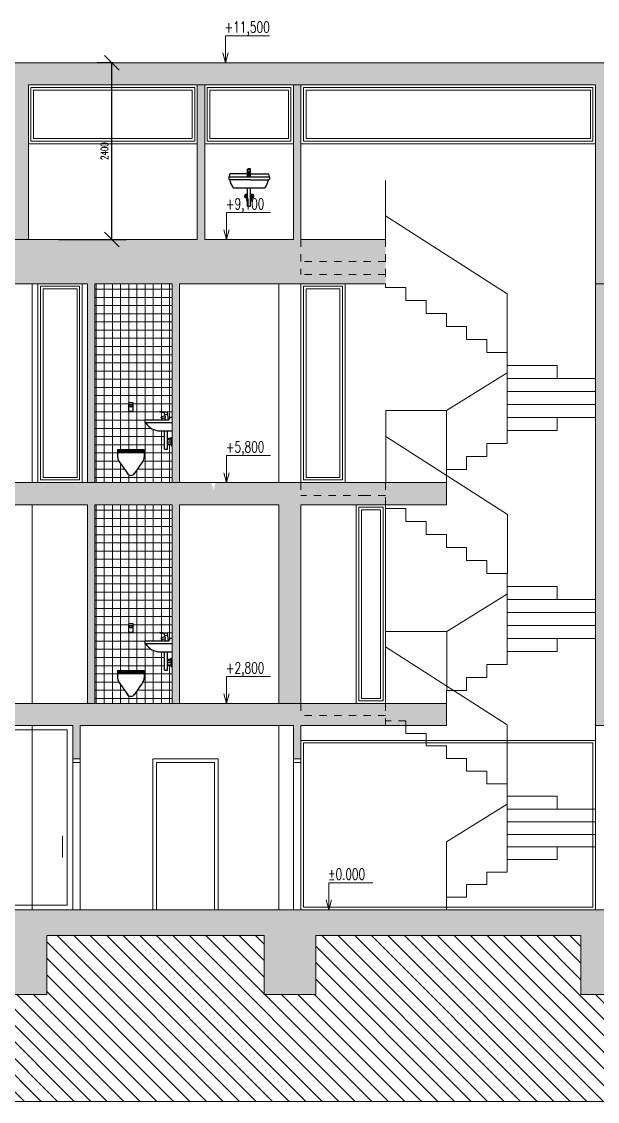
# Model space of a CAD drawing. Header units: metres. Extents: x -45 to 1930, y -347 to 488.
# Drawn here: x 243.59 to 251.41, y -146.25 to -131.59 of the extents above; entities that cross this region are included whole.
import ezdxf

# ---------------------------------------------------------------- set-up
doc = ezdxf.new("R2010")
doc.units = ezdxf.units.M
doc.header["$PDMODE"] = 3
doc.linetypes.add('VERDECKT', pattern=[9.525, 6.35, -3.175])
doc.layers.add('FLOATINGWINDOWS', color=2, linetype='Continuous', plot=False)
for name, color, linetype in [('JIKA-2D', 251, 'Continuous'), ('koty', 4, 'Continuous'), ('okna', 4, 'Continuous'), ('popis', 6, 'Continuous'), ('SRAFY', 3, 'Continuous'), ('srafy sklo', 252, 'Continuous'), ('stafaz', 254, 'Continuous'), ('ZARIZOVAKY', 251, 'Continuous')]:
    doc.layers.add(name, color=color, linetype=linetype)
doc.styles.add('ROMANS', font='romans.shx', dxfattribs={"width": 0.7})
doc.dimstyles.new('andr', dxfattribs={"dimtxt": 0.1, "dimasz": 0.2, "dimexe": 0.2, "dimexo": 0.2, "dimgap": 0.05, "dimtad": 1, "dimlfac": 1000, "dimrnd": 10, "dimtxsty": 'Standard', "dimblk": 'OBLIQUE', "dimcen": 2.5, "dimclrd": 7, "dimclre": 7, "dimclrt": 7, "dimadec": 0, "dimazin": 0, "dimtfac": 1, "dimtmove": 0, "dimatfit": 3, "dimldrblk": 'OBLIQUE', "dimfxl": 0, "dimarcsym": 0})

# ---------------------------------------------------------------- blocks, each defined once
blk = doc.blocks.new('_OBLIQUE')
at = {"color": 0, "linetype": 'ByBlock'}
blk.add_line((-0.5, -0.5), (0.5, 0.5), dxfattribs=at)
blk = doc.blocks.new('*D46')
at = {"layer": 'Defpoints', "color": 0, "linetype": 'Continuous', "lineweight": 0}
for p in [(244.814, -132.147), (245.031, -132.147), (243.894, -134.547)]:
    blk.add_point(p, dxfattribs=at)
at = {"layer": 'koty', "color": 7, "linetype": 'Continuous', "lineweight": -2}
for p, q in [((244.831, -132.147), (244.614, -132.147)), ((244.814, -134.547), (244.814, -132.147)), ((244.094, -134.547), (245.014, -134.547))]:
    blk.add_line(p, q, dxfattribs=at)
at = {"layer": 'koty', "color": 7, "linetype": 'Continuous', "lineweight": -2, "xscale": 0.2, "yscale": 0.2, "zscale": 0.2}
for p, rotation in [((244.814, -132.147), 90), ((244.814, -134.547), 270)]:
    blk.add_blockref('_OBLIQUE', p, dxfattribs=dict(at, rotation=rotation))
at = {"layer": 'koty', "color": 7, "linetype": 'Continuous', "lineweight": 0, "insert": (244.714, -133.347), "char_height": 0.1, "attachment_point": 5, "rotation": 90, "style": 'ROMANS'}
blk.add_mtext('2400', dxfattribs=at)

msp = doc.modelspace()

# ---------------------------------------------------------------- hatches: boundary and pattern name
at = {"layer": 'SRAFY', "linetype": 'Continuous', "lineweight": 0}
h = msp.add_hatch(color=256, dxfattribs=at)
h.paths.add_polyline_path([(247.382439, -132.447903), (247.282439, -132.447903), (247.282439, -134.547185), (246.07573, -134.547185), (246.07573, -132.447903), (245.97573, -132.447903), (245.97573, -134.547185), (243.682439, -134.547185), (243.382439, -134.547185), (233.704501, -134.547185), (233.704501, -133.347185), (233.673195, -133.347185, -0.193603533), (233.694143, -133.481714, -0.3746573), (233.49575, -133.347185), (233.254501, -133.347185), (233.254501, -137.847185), (233.704501, -137.847185), (233.704501, -135.147185), (242.712439, -135.147185), (242.712439, -137.847185), (243.012439, -137.847185), (243.012439, -137.535641), (243.012439, -135.147185), (244.482439, -135.147185), (244.482439, -137.847185), (244.582439, -137.847185), (244.582439, -135.147185), (245.632439, -135.147185), (245.632439, -137.847185), (245.732439, -137.847185), (245.732439, -135.147185), (248.532439, -135.147185), (248.532439, -135.023656), (247.382439, -135.023656), (247.382439, -134.547185)])
h.paths.add_polyline_path([(251.832654, -132.147185), (248.170674, -132.147903), (243.382439, -132.147185), (243.382439, -134.547185), (243.682439, -134.547185), (243.682439, -132.447903), (245.97573, -132.447903), (247.720674, -132.447903), (251.382439, -132.447903), (251.382439, -133.247903), (251.382439, -135.147185), (259.229241, -135.147185), (259.229241, -134.547185), (251.832654, -134.547185)])
h.paths.add_polyline_path([(251.382439, -135.147185), (251.382439, -138.147185), (251.382439, -140.847185), (251.382439, -141.147185), (259.229241, -141.147185), (259.229241, -140.847185), (251.682439, -140.847185), (251.682439, -138.147185), (259.229241, -138.147185), (259.229241, -138.047185), (259.229241, -137.847185), (251.682439, -137.847185), (251.682439, -135.147185)])
h = msp.add_hatch(color=256, dxfattribs=at)
h.paths.add_polyline_path([(248.532439, -134.547185), (247.382439, -134.547185), (247.382439, -134.847185), (248.532439, -134.847185)])
h.paths.add_polyline_path([(248.532439, -135.023656), (248.532439, -134.847185), (247.382439, -134.847185), (247.382439, -135.023656)])
for points in [[(233.704501, -137.847185), (233.254501, -137.847185), (233.254501, -141.147185), (240.254501, -141.147185), (244.287007, -141.147185), (244.287007, -141.597185), (244.387007, -141.597185), (244.387007, -141.147185), (247.282439, -141.147185), (247.282439, -141.597185), (247.382439, -141.597185), (247.382439, -141.147185), (248.532439, -141.147185), (248.532439, -141.011736), (247.382439, -141.011736), (247.382439, -140.847185), (247.082439, -140.847185), (245.732439, -140.847185), (245.632439, -140.847185), (244.582439, -140.847185), (244.482439, -140.847185), (243.012439, -140.847185), (242.712439, -140.847185), (233.704501, -140.847185), (233.704501, -138.147185), (241.372439, -138.147185), (241.372439, -138.797185), (241.472439, -138.797185), (241.472439, -138.147185), (242.712439, -138.147185), (242.712439, -140.847185), (243.012439, -140.847185), (243.012439, -140.535641), (243.012439, -138.147185), (243.394886, -138.147185), (244.482439, -138.147185), (244.482439, -140.847185), (244.582439, -140.847185), (244.582439, -138.147185), (245.632439, -138.147185), (245.632439, -140.847185), (245.732439, -140.847185), (245.732439, -138.147185), (247.082439, -138.147185), (247.082439, -140.847185), (247.382439, -140.847185), (247.382439, -138.147185), (248.532439, -138.147185), (248.532439, -138.023656), (248.257439, -138.023656), (247.382439, -138.023656), (247.382439, -137.847185), (246.223101, -137.847185), (246.195597, -137.947185), (246.168094, -137.847185), (245.732439, -137.847185), (245.632439, -137.847185), (244.582439, -137.847185), (244.482439, -137.847185), (243.012439, -137.847185), (242.712439, -137.847185)], [(241.806211, -143.647185, -0.007472934), (241.796197, -143.647185), (234.273508, -143.647185), (234.273508, -144.797185), (234.973508, -144.797185), (234.973508, -143.997185), (239.483903, -143.997185), (239.483903, -144.797185), (240.183903, -144.797185), (240.183903, -143.997185), (243.232439, -143.997185), (243.232439, -144.797185), (243.932439, -144.797185), (243.932439, -143.997185), (246.882439, -143.997185), (246.882439, -144.797185), (247.582439, -144.797185), (247.582439, -143.997185), (251.182439, -143.997185), (251.182439, -144.797185), (251.882439, -144.797185), (251.882439, -143.997185), (257.351689, -143.997185), (257.351689, -144.797185), (258.051689, -144.797185), (258.051689, -143.997185), (258.051689, -143.647185)]]:
    msp.add_hatch(color=256, dxfattribs=at).paths.add_polyline_path(points)
h = msp.add_hatch(color=256, dxfattribs=at)
h.paths.add_polyline_path([(247.382439, -140.847185), (247.382439, -141.011736), (248.532439, -141.011736), (248.532439, -140.847185), (248.132439, -140.847185)])
h.paths.add_polyline_path([(248.532439, -140.847185), (248.532439, -141.082324), (248.807439, -141.082324), (248.807439, -141.147185), (249.357439, -141.147185), (249.357439, -140.847185)])
h.paths.add_polyline_path([(248.532439, -141.082324), (248.532439, -141.147185), (248.807439, -141.147185), (248.807439, -141.082324)])
h.paths.add_polyline_path([(248.532439, -137.847185), (248.532439, -138.147185), (249.357439, -138.147185), (249.357439, -137.847185)])
h.paths.add_polyline_path([(247.382439, -137.847185), (247.382439, -138.023656), (248.257439, -138.023656), (248.532439, -138.023656), (248.532439, -137.847185)])
h = msp.add_hatch(dxfattribs=at)
h.set_pattern_fill('ANSI31', color=251, scale=0.05, style=0)
h.set_pattern_definition([(135, (163.36765, -22.20767), (-0.1122532, -0.1122532), [])])
h.paths.add_polyline_path([(240.183903, -143.997185), (240.183903, -144.797185), (239.483903, -144.797185), (239.483903, -143.997185), (234.973508, -143.997185), (234.973508, -144.797185), (234.273508, -144.797185), (234.273508, -143.797185), (229.249148, -143.797185), (229.249148, -146.248956), (265.143511, -146.248956), (265.143511, -143.647185), (258.051689, -143.647185), (258.051689, -143.997185), (258.051689, -144.797185), (257.351689, -144.797185), (257.351689, -143.997185), (251.882439, -143.997185), (251.882439, -144.797185), (251.182439, -144.797185), (251.182439, -143.997185), (247.582439, -143.997185), (247.582439, -144.797185), (246.882439, -144.797185), (246.882439, -143.997185), (243.932439, -143.997185), (243.932439, -144.797185), (243.232439, -144.797185), (243.232439, -143.997185)])
at = {"layer": 'srafy sklo', "linetype": 'Continuous', "lineweight": 0}
h = msp.add_hatch(dxfattribs=at)
h.set_pattern_fill('NET', color=256, scale=0.035, style=0)
h.set_pattern_definition([(90, (163.36765, -22.20767), (-0.111125, 7e-18), []), (180, (163.36765, -22.20767), (-1e-17, -0.111125), [])])
h.paths.add_polyline_path([(244.582439, -135.147185), (244.582439, -137.847185), (245.632439, -137.847185), (245.632439, -137.342185), (245.622439, -137.342185), (245.622439, -137.322185), (245.569939, -137.322185), (245.569939, -137.395641), (245.529939, -137.395641), (245.529939, -137.145641), (245.473081, -137.145641, -0.262965243), (245.275482, -137.037185), (245.272439, -137.037185, -0.414213562), (245.262439, -137.027185), (245.262439, -136.997185), (245.544631, -136.997185), (245.539657, -136.962514), (245.493038, -136.977697), (245.49374, -136.977172), (245.477514, -136.959497), (245.536366, -136.939574), (245.530026, -136.89538), (245.466006, -136.888717), (245.466726, -136.881909), (245.540809, -136.889744), (245.568081, -136.885832), (245.584044, -136.997099, 0.383156406), (245.597439, -136.982185), (245.597439, -136.977185, -0.414213562), (245.612439, -136.962185), (245.632439, -136.962185), (245.632439, -135.147185)])
h.paths.add_polyline_path([(245.104233, -136.766292), (245.104233, -136.879549), (245.043501, -136.879549), (245.043501, -136.766292)], flags=16)
h.paths.add_polyline_path([(245.073867, -136.823002, -1), (245.073867, -136.78196, -1)], flags=0)
h.paths.add_polyline_path([(245.253867, -137.397185), (245.253867, -137.417185), (245.253867, -137.442993), (245.253867, -137.501535, -0.153554553), (245.235863, -137.558777), (245.12366, -137.719501, -0.276384081), (245.073867, -137.749301, -0.276384081), (245.024074, -137.719501), (244.911871, -137.558777, -0.153554553), (244.893867, -137.501535), (244.893867, -137.442993), (244.893867, -137.422993), (244.893867, -137.397185)], flags=16)
h.paths.add_polyline_path([(244.582439, -138.147185), (244.582439, -140.847185), (245.632439, -140.847185), (245.632439, -140.342185), (245.622439, -140.342185), (245.622439, -140.322185), (245.569939, -140.322185), (245.569939, -140.395641), (245.529939, -140.395641), (245.529939, -140.145641), (245.473081, -140.145641, -0.262965243), (245.275482, -140.037185), (245.272439, -140.037185, -0.414213562), (245.262439, -140.027185), (245.262439, -139.997185), (245.544631, -139.997185), (245.539657, -139.962514), (245.493038, -139.977697), (245.49374, -139.977172), (245.477514, -139.959497), (245.536366, -139.939574), (245.530026, -139.89538), (245.466006, -139.888717), (245.466726, -139.881909), (245.540809, -139.889744), (245.568081, -139.885832), (245.584044, -139.997099, 0.383156406), (245.597439, -139.982185), (245.597439, -139.977185, -0.414213562), (245.612439, -139.962185), (245.632439, -139.962185), (245.632439, -138.147185)])
h.paths.add_polyline_path([(245.104233, -139.766292), (245.104233, -139.879549), (245.043501, -139.879549), (245.043501, -139.766292)], flags=16)
h.paths.add_polyline_path([(245.073867, -139.823002, -1), (245.073867, -139.78196, -1)], flags=0)
h.paths.add_polyline_path([(245.253867, -140.397185), (245.253867, -140.417185), (245.253867, -140.442993), (245.253867, -140.501535, -0.153554553), (245.235863, -140.558777), (245.12366, -140.719501, -0.276384081), (245.073867, -140.749301, -0.276384081), (245.024074, -140.719501), (244.911871, -140.558777, -0.153554553), (244.893867, -140.501535), (244.893867, -140.442993), (244.893867, -140.422993), (244.893867, -140.397185)], flags=16)

# ---------------------------------------------------------------- linework, layer by layer
at = {"linetype": 'Continuous', "lineweight": 0}
for p, q in [((243.682439, -134.547185), (243.382439, -134.547185)), ((244.482439, -137.847185), (244.582439, -137.847185)), ((245.632439, -137.847185), (245.732439, -137.847185)), ((244.482439, -140.847185), (244.582439, -140.847185)), ((245.632439, -140.847185), (245.732439, -140.847185)), ((247.082439, -140.847185), (247.382439, -140.847185))]:
    msp.add_line(p, q, dxfattribs=at)
at = {"layer": 'FLOATINGWINDOWS', "linetype": 'Continuous', "lineweight": 0}
msp.add_line((229.249148, -146.248956), (265.266575, -146.248956), dxfattribs=at)
at = {"layer": 'JIKA-2D', "linetype": 'ByBlock'}
for p, q in [((246.404084, -133.702185), (246.404084, -133.727185)), ((246.41116, -133.667185), (246.409084, -133.697185)), ((246.409084, -133.697185), (246.949084, -133.697185)), ((246.659084, -133.657185), (246.42116, -133.657185)), ((246.659084, -133.697185), (246.659084, -133.592615)), ((246.669361, -133.666422), (246.669361, -133.639574)), ((246.67593, -133.585367), (246.67593, -133.597301)), ((246.682238, -133.585367), (246.682238, -133.597301)), ((246.688807, -133.666422), (246.688807, -133.639574)), ((246.699084, -133.697185), (246.699084, -133.592615)), ((246.704084, -133.657185), (246.699084, -133.657185)), ((246.704084, -133.657185), (246.937008, -133.657185)), ((246.947008, -133.667185), (246.949084, -133.697185)), ((246.954084, -133.702185), (246.954084, -133.727185)), ((246.704084, -133.737185), (246.414084, -133.737185)), ((246.471666, -133.845641), (246.886503, -133.845641)), ((246.659084, -134.095641), (246.659084, -133.845641)), ((246.699084, -134.095641), (246.699084, -133.845641)), ((246.704084, -133.737185), (246.944084, -133.737185)), ((246.659084, -134.095641), (246.699084, -134.095641)), ((245.466006, -136.888717), (245.466726, -136.881909)), ((245.466006, -136.888717), (245.530089, -136.895387)), ((245.540809, -136.889744), (245.466726, -136.881909)), ((245.536366, -136.939574), (245.530162, -136.896323)), ((245.533885, -136.923513), (245.572515, -136.917971)), ((245.534401, -136.890663), (245.563132, -136.886542)), ((245.584044, -136.997099), (245.568791, -136.890781)), ((245.262439, -137.002185), (245.262439, -137.027185)), ((245.267439, -136.997185), (245.582439, -136.997185)), ((245.632439, -137.037185), (245.272439, -137.037185)), ((245.480954, -136.963243), (245.483896, -136.961043)), ((245.480954, -136.963243), (245.49374, -136.977172)), ((245.483896, -136.961043), (245.496682, -136.974972)), ((245.536366, -136.939574), (245.484936, -136.956985)), ((245.49374, -136.977172), (245.496682, -136.974972)), ((245.499298, -136.975659), (245.539657, -136.962514)), ((245.544631, -136.997185), (245.539657, -136.962514)), ((245.597439, -136.982185), (245.597439, -136.977185)), ((245.632439, -136.962185), (245.612439, -136.962185)), ((245.467439, -137.145641), (245.632439, -137.145641)), ((245.529939, -137.395641), (245.529939, -137.145641)), ((245.569939, -137.395641), (245.569939, -137.145641)), ((245.569939, -137.292185), (245.622439, -137.292185)), ((245.569939, -137.322185), (245.622439, -137.322185)), ((245.586453, -137.245414), (245.586453, -137.268956)), ((245.586453, -137.245414), (245.622439, -137.245414)), ((245.586453, -137.268956), (245.622439, -137.268956)), ((245.622439, -137.272185), (245.622439, -137.23296)), ((245.622439, -137.23296), (245.632439, -137.23296)), ((245.622439, -137.272185), (245.622439, -137.342185)), ((245.622439, -137.281411), (245.632439, -137.281411)), ((245.622439, -137.342185), (245.632439, -137.342185)), ((245.529939, -137.395641), (245.569939, -137.395641)), ((245.262439, -140.002185), (245.262439, -140.027185)), ((245.267439, -139.997185), (245.582439, -139.997185)), ((245.466006, -139.888717), (245.466726, -139.881909)), ((245.466006, -139.888717), (245.530089, -139.895387)), ((245.540809, -139.889744), (245.466726, -139.881909)), ((245.480954, -139.963243), (245.483896, -139.961043)), ((245.480954, -139.963243), (245.49374, -139.977172)), ((245.483896, -139.961043), (245.496682, -139.974972)), ((245.536366, -139.939574), (245.484936, -139.956985)), ((245.49374, -139.977172), (245.496682, -139.974972)), ((245.499298, -139.975659), (245.539657, -139.962514)), ((245.536366, -139.939574), (245.530162, -139.896323)), ((245.533885, -139.923513), (245.572515, -139.917971)), ((245.534401, -139.890663), (245.563132, -139.886542)), ((245.544631, -139.997185), (245.539657, -139.962514)), ((245.584044, -139.997099), (245.568791, -139.890781)), ((245.597439, -139.982185), (245.597439, -139.977185)), ((245.632439, -139.962185), (245.612439, -139.962185)), ((245.632439, -140.037185), (245.272439, -140.037185)), ((245.467439, -140.145641), (245.632439, -140.145641)), ((245.529939, -140.395641), (245.529939, -140.145641)), ((245.569939, -140.395641), (245.569939, -140.145641)), ((245.569939, -140.292185), (245.622439, -140.292185)), ((245.586453, -140.245414), (245.586453, -140.268956)), ((245.586453, -140.245414), (245.622439, -140.245414)), ((245.586453, -140.268956), (245.622439, -140.268956)), ((245.622439, -140.272185), (245.622439, -140.23296)), ((245.622439, -140.23296), (245.632439, -140.23296)), ((245.622439, -140.272185), (245.622439, -140.342185)), ((245.622439, -140.281411), (245.632439, -140.281411)), ((245.529939, -140.395641), (245.569939, -140.395641)), ((245.569939, -140.322185), (245.622439, -140.322185)), ((245.622439, -140.342185), (245.632439, -140.342185))]:
    msp.add_line(p, q, dxfattribs=at)
for centre, radius in [((246.679084, -133.666422), 0.007282), ((246.679084, -133.666422), 0.006252), ((246.679084, -133.585367), 0.003154), ((246.639084, -133.957185), 0.011771), ((246.719084, -133.957185), 0.011771)]:
    msp.add_circle(centre, radius, dxfattribs=at)
for centre, radius, start, end in [((246.409084, -133.702185), 0.005, 90, 180), ((246.42116, -133.667185), 0.01, 90, 180), ((246.679084, -133.588932), 0.034613, 234.7028755, 305.2971245), ((246.679084, -133.644084), 0.034613, 234.7028755, 305.2971245), ((246.679084, -133.639574), 0.009723, 0, 180), ((246.679084, -133.597301), 0.003154, 180, 0), ((246.937008, -133.667185), 0.01, 360, 90), ((246.949084, -133.702185), 0.005, 0, 90), ((246.949084, -133.702185), 0.005, 360, 90), ((246.414084, -133.727185), 0.01, 180, 270), ((246.661548, -133.696544), 0.247434, 189.4535934, 215.0231139), ((246.471666, -133.830641), 0.015, 211.8137181, 270), ((246.886503, -133.830641), 0.015, 270, 328.1862819), ((246.69662, -133.696544), 0.247434, 324.9768861, 350.5464066), ((246.944084, -133.727185), 0.01, 270, 0), ((246.639084, -133.957185), 0.024226, 34.3531468, 325.6468532), ((246.679084, -134.007185), 0.035, 124.8499046, 235.1500954), ((246.719084, -133.957185), 0.024226, 214.3531468, 145.6468532), ((246.679084, -134.007185), 0.035, 304.8499046, 55.1500954), ((245.535111, -136.895613), 0.005, 98.163996, 188.163996), ((245.563842, -136.891491), 0.005, 8.163996, 98.163996), ((245.267439, -137.002185), 0.005, 90, 180), ((245.272439, -137.027185), 0.01, 180, 270), ((245.47026, -136.916546), 0.229112, 211.7725942, 269.2944492), ((245.485737, -136.959353), 0.0025, 108.7020019, 222.551524), ((245.498524, -136.973282), 0.0025, 222.551524, 288.0394921), ((245.527987, -136.952545), 0.015442, 320.0590999, 57.1379343), ((245.582439, -136.982185), 0.015, 270, 0), ((245.612439, -136.977185), 0.015, 90, 180), ((245.267439, -140.002185), 0.005, 90, 180), ((245.485737, -139.959353), 0.0025, 108.7020019, 222.551524), ((245.498524, -139.973282), 0.0025, 222.551524, 288.0394921), ((245.535111, -139.895613), 0.005, 98.163996, 188.163996), ((245.527987, -139.952545), 0.015442, 320.0590999, 57.1379343), ((245.563842, -139.891491), 0.005, 8.163996, 98.163996), ((245.582439, -139.982185), 0.015, 270, 0), ((245.612439, -139.977185), 0.015, 90, 180), ((245.272439, -140.027185), 0.01, 180, 270), ((245.47026, -139.916546), 0.229112, 211.7725942, 269.2944492)]:
    msp.add_arc(centre, radius, start, end, dxfattribs=at)
for centre, major_axis, ratio, start_param, end_param in [((246.679084, -133.592615), (0.02, 0), 0.303672905, 1.716327653, 4.56880008), ((246.679084, -133.666422), (-0.009723, 0), 0.950000513, -7.853981634, -1.570796327), ((246.679084, -133.592615), (-0.02, 0), 0.303672905, 1.714385227, 4.566857654)]:
    msp.add_ellipse(centre, major_axis=major_axis, ratio=ratio, start_param=start_param, end_param=end_param, dxfattribs=at)
at = {"layer": 'koty', "linetype": 'Continuous', "lineweight": 0}
for p, q in [((246.356535, -132.147185), (246.356535, -131.779623)), ((246.356535, -131.779623), (246.953372, -131.779623)), ((246.356535, -132.147185), (246.319977, -132.014261)), ((246.356535, -132.147185), (246.393094, -132.014261)), ((246.372858, -134.547185), (246.372858, -134.179623)), ((246.372858, -134.179623), (246.969694, -134.179623)), ((246.372858, -134.547185), (246.336299, -134.414261)), ((246.372858, -134.547185), (246.409417, -134.414261)), ((246.372858, -137.847185), (246.372858, -137.479623)), ((246.372858, -137.479623), (246.969694, -137.479623)), ((246.372858, -137.847185), (246.336299, -137.714261)), ((246.372858, -137.847185), (246.409417, -137.714261)), ((246.372858, -140.847185), (246.372858, -140.479623)), ((246.372858, -140.479623), (246.969694, -140.479623)), ((246.372858, -140.847185), (246.336299, -140.714261)), ((246.372858, -140.847185), (246.409417, -140.714261)), ((247.761116, -143.647185), (247.761116, -143.279623)), ((247.761116, -143.279623), (248.357953, -143.279623)), ((247.761116, -143.647185), (247.724558, -143.514261)), ((247.761116, -143.647185), (247.797675, -143.514261))]:
    msp.add_line(p, q, dxfattribs=at)
at = {"layer": 'okna', "linetype": 'Continuous', "lineweight": 0}
for p, q in [((244.287007, -141.647185), (244.287007, -143.647185)), ((244.387007, -141.647185), (244.387007, -143.647185)), ((247.282439, -141.647185), (247.282439, -143.647185)), ((247.382439, -141.647185), (247.382439, -143.647185))]:
    msp.add_line(p, q, dxfattribs=at)
at = {"layer": 'popis', "linetype": 'Continuous', "lineweight": 0}
for p, q in [((265.143511, -143.647185), (229.249148, -143.647185)), ((246.882439, -143.997185), (243.932439, -143.997185)), ((243.932439, -144.797185), (243.932439, -143.997185)), ((246.882439, -143.997185), (246.882439, -144.797185)), ((247.582439, -144.797185), (247.582439, -143.997185)), ((251.182439, -143.997185), (247.582439, -143.997185)), ((251.182439, -143.997185), (251.182439, -144.797185)), ((243.232439, -144.797185), (243.932439, -144.797185)), ((246.882439, -144.797185), (247.582439, -144.797185)), ((251.182439, -144.797185), (251.882439, -144.797185))]:
    msp.add_line(p, q, dxfattribs=at)
at = {"layer": 'SRAFY', "linetype": 'Continuous', "lineweight": 0}
for p, q in [((248.170674, -132.147903), (243.382439, -132.147185)), ((248.170674, -132.147903), (251.832654, -132.147185)), ((243.682439, -134.547185), (243.682439, -132.447903)), ((243.682439, -132.447903), (247.382439, -132.447903)), ((245.97573, -132.447903), (245.97573, -134.547185)), ((246.07573, -132.447903), (246.07573, -134.547185)), ((247.282439, -132.447903), (247.282439, -134.547185)), ((247.382439, -132.447903), (251.382439, -132.447903)), ((247.382439, -132.447903), (247.382439, -134.547185)), ((251.382439, -134.547185), (251.382439, -132.447903)), ((247.382439, -134.547185), (247.382439, -133.247903)), ((251.382439, -138.147185), (251.382439, -133.247903)), ((243.682439, -134.547185), (245.97573, -134.547185)), ((246.07573, -134.547185), (247.282439, -134.547185)), ((247.382439, -134.547185), (248.532439, -134.547185)), ((243.012439, -135.147185), (244.482439, -135.147185)), ((243.732439, -137.847185), (243.732439, -135.147185)), ((244.482439, -135.147185), (244.482439, -137.847185)), ((244.582439, -135.147185), (244.582439, -137.847185)), ((244.582439, -135.147185), (245.632439, -135.147185)), ((245.632439, -135.147185), (245.632439, -137.847185)), ((245.732439, -135.147185), (245.732439, -137.847185)), ((245.732439, -135.147185), (248.532439, -135.147185)), ((247.082439, -137.847185), (247.082439, -135.147185)), ((251.382439, -135.147185), (259.229241, -135.147185)), ((248.807439, -135.200126), (248.532439, -135.200126)), ((248.807439, -135.200126), (248.807439, -135.376597)), ((249.082439, -135.376597), (248.807439, -135.376597)), ((249.082439, -135.376597), (249.082439, -135.553067)), ((249.357439, -135.553067), (249.082439, -135.553067)), ((249.357439, -135.553067), (249.357439, -135.729538)), ((249.632439, -135.729538), (249.357439, -135.729538)), ((249.632439, -135.729538), (249.632439, -135.906009)), ((249.907439, -135.906009), (249.632439, -135.906009)), ((249.907439, -135.906009), (249.907439, -136.082479)), ((250.182439, -136.082479), (249.907439, -136.082479)), ((250.182439, -136.082479), (250.182439, -136.25895)), ((250.182439, -136.25895), (250.182439, -137.15895)), ((250.182439, -136.25895), (250.861199, -136.25895)), ((250.861199, -136.25895), (250.861199, -136.435576)), ((250.182439, -136.43542), (251.382439, -136.43542)), ((250.182439, -136.611891), (251.382439, -136.611891)), ((250.182439, -136.788362), (251.382439, -136.788362)), ((250.182439, -136.964832), (251.382439, -136.964832)), ((250.861199, -137.141303), (250.861199, -136.970715)), ((250.182439, -137.141303), (250.861199, -137.141303)), ((250.182439, -137.141303), (250.457439, -137.141303)), ((250.182439, -137.141303), (250.182439, -137.317773)), ((249.907439, -137.317773), (250.182439, -137.317773)), ((249.907439, -137.317773), (249.907439, -137.494244)), ((249.632439, -137.494244), (249.907439, -137.494244)), ((249.632439, -137.494244), (249.632439, -137.670715)), ((249.357439, -137.670715), (249.632439, -137.670715)), ((249.357439, -137.670715), (249.357439, -137.847185)), ((243.012439, -137.847185), (244.482439, -137.847185)), ((244.582439, -137.847185), (245.632439, -137.847185)), ((245.732439, -137.847185), (249.357439, -137.847185)), ((248.257439, -137.847185), (247.982439, -137.847185)), ((249.357439, -137.847185), (249.357439, -138.147185)), ((243.012439, -138.147185), (244.482439, -138.147185)), ((243.732439, -140.847185), (243.732439, -138.147185)), ((244.482439, -138.147185), (244.482439, -140.847185)), ((244.582439, -138.147185), (244.582439, -140.847185)), ((244.582439, -138.147185), (245.632439, -138.147185)), ((245.632439, -138.147185), (245.632439, -140.847185)), ((245.732439, -138.147185), (245.732439, -140.847185)), ((245.732439, -138.147185), (247.082439, -138.147185)), ((247.082439, -140.847185), (247.082439, -138.147185)), ((247.382439, -140.847185), (247.382439, -138.147185)), ((247.382439, -138.147185), (249.357439, -138.147185)), ((248.807439, -138.200126), (248.532439, -138.200126)), ((248.807439, -138.200126), (248.807439, -138.376597)), ((251.382439, -140.847185), (251.382439, -138.147185)), ((249.082439, -138.376597), (248.807439, -138.376597)), ((249.082439, -138.376597), (249.082439, -138.553067)), ((249.357439, -138.553067), (249.082439, -138.553067)), ((249.357439, -138.553067), (249.357439, -138.729538)), ((249.632439, -138.729538), (249.357439, -138.729538)), ((249.632439, -138.729538), (249.632439, -138.906009)), ((249.907439, -138.906009), (249.632439, -138.906009)), ((249.907439, -138.906009), (249.907439, -139.082479)), ((250.182439, -139.082479), (249.907439, -139.082479)), ((250.182439, -139.082479), (250.182439, -139.25895)), ((250.182439, -139.25895), (250.182439, -140.15895)), ((250.182439, -139.25895), (250.861199, -139.25895)), ((250.861199, -139.25895), (250.861199, -139.435576)), ((250.182439, -139.43542), (251.382439, -139.43542)), ((250.182439, -139.611891), (251.382439, -139.611891)), ((250.182439, -139.788362), (251.382439, -139.788362)), ((250.182439, -139.964832), (251.382439, -139.964832)), ((250.861199, -140.141303), (250.861199, -139.970715)), ((250.182439, -140.141303), (250.861199, -140.141303)), ((250.182439, -140.141303), (250.457439, -140.141303)), ((250.182439, -140.141303), (250.182439, -140.317773)), ((249.907439, -140.317773), (250.182439, -140.317773)), ((249.907439, -140.317773), (249.907439, -140.494244)), ((249.632439, -140.494244), (249.907439, -140.494244)), ((249.632439, -140.494244), (249.632439, -140.670715)), ((249.357439, -140.670715), (249.632439, -140.670715)), ((249.357439, -140.670715), (249.357439, -140.847185)), ((243.012439, -140.847185), (244.482439, -140.847185)), ((244.582439, -140.847185), (245.632439, -140.847185)), ((245.732439, -140.847185), (247.082439, -140.847185)), ((247.382439, -140.847185), (249.357439, -140.847185)), ((249.357439, -140.847185), (249.357439, -141.147185)), ((251.382439, -143.647185), (251.382439, -140.847185)), ((233.704501, -141.147185), (244.287007, -141.147185)), ((243.732439, -143.647185), (243.732439, -141.147185)), ((244.287007, -141.647185), (244.287007, -141.147185)), ((244.387007, -141.647185), (244.387007, -141.147185)), ((244.387007, -141.147185), (247.282439, -141.147185)), ((247.082439, -143.647185), (247.082439, -141.147185)), ((247.282439, -141.647185), (247.282439, -141.147185)), ((247.382439, -141.647185), (247.382439, -141.147185)), ((247.382439, -141.147185), (249.357439, -141.147185)), ((248.807439, -141.082324), (248.807439, -141.252912)), ((251.382439, -141.147185), (259.229241, -141.147185)), ((249.082439, -141.252912), (248.807439, -141.252912)), ((249.082439, -141.252912), (249.082439, -141.423501)), ((249.357439, -141.423501), (249.082439, -141.423501)), ((249.357439, -141.423501), (249.357439, -141.594089)), ((244.387007, -141.597185), (244.287007, -141.597185)), ((245.372628, -141.597185), (246.259501, -141.597185)), ((245.372628, -143.647185), (245.372628, -141.597185)), ((246.259501, -143.647185), (246.259501, -141.597185)), ((247.382439, -141.597185), (247.282439, -141.597185)), ((249.632439, -141.594089), (249.357439, -141.594089)), ((249.632439, -141.594089), (249.632439, -141.764677)), ((244.387007, -141.647185), (244.287007, -141.647185)), ((245.422628, -141.647185), (246.209501, -141.647185)), ((245.422628, -143.647185), (245.422628, -141.647185)), ((246.209501, -143.647185), (246.209501, -141.647185)), ((247.382439, -141.647185), (247.282439, -141.647185)), ((249.907439, -141.764677), (249.632439, -141.764677)), ((249.907439, -141.764677), (249.907439, -141.935265)), ((250.182439, -141.935265), (249.907439, -141.935265)), ((250.182439, -141.935265), (250.182439, -142.105854)), ((250.182439, -142.105854), (250.861199, -142.105854)), ((250.182439, -142.105854), (250.182439, -142.964832)), ((250.861199, -142.105854), (250.861199, -142.282479)), ((250.182439, -142.282479), (251.382439, -142.282479)), ((250.182439, -142.453067), (251.382439, -142.453067)), ((250.182439, -142.623656), (251.382439, -142.623656)), ((250.182439, -142.794244), (251.382439, -142.794244)), ((250.861199, -142.964832), (250.861199, -142.794244)), ((250.182439, -142.964832), (250.182439, -143.13542)), ((250.182439, -142.964832), (250.861199, -142.964832)), ((249.907439, -143.13542), (249.907439, -143.306009)), ((249.907439, -143.13542), (250.182439, -143.13542)), ((249.632439, -143.306009), (249.632439, -143.476597)), ((249.632439, -143.306009), (249.907439, -143.306009)), ((249.357439, -143.476597), (249.357439, -143.647185)), ((249.357439, -143.476597), (249.632439, -143.476597))]:
    msp.add_line(p, q, dxfattribs=at)
at = {"layer": 'SRAFY', "linetype": 'VERDECKT', "lineweight": 0, "ltscale": 0.01}
for p, q in [((247.382439, -134.547185), (247.382439, -135.023656)), ((248.532439, -134.547185), (248.532439, -135.200126)), ((248.532439, -134.847185), (247.382439, -134.847185)), ((248.532439, -135.023656), (247.382439, -135.023656)), ((247.382439, -137.847185), (247.382439, -138.023656)), ((248.532439, -137.847185), (248.532439, -138.200126)), ((248.257439, -138.023656), (247.382439, -138.023656)), ((248.532439, -138.023656), (248.257439, -138.023656)), ((247.382439, -140.847185), (247.382439, -141.011736)), ((248.532439, -141.147185), (248.532439, -140.847185)), ((248.532439, -141.011736), (247.382439, -141.011736)), ((248.807439, -141.082324), (248.532439, -141.082324))]:
    msp.add_line(p, q, dxfattribs=at)
at = {"layer": 'stafaz', "linetype": 'ByBlock'}
for p, q in [((244.893867, -137.397185), (245.253867, -137.397185)), ((244.893867, -137.397185), (244.893867, -137.417185)), ((245.253867, -137.417185), (244.893867, -137.417185)), ((244.893867, -137.422993), (245.253867, -137.422993)), ((244.893867, -137.422993), (244.893867, -137.442993)), ((245.253867, -137.442993), (244.893867, -137.442993)), ((244.893867, -137.442993), (244.893867, -137.501535)), ((245.253867, -137.397185), (245.253867, -137.417185)), ((245.253867, -137.422993), (245.253867, -137.442993)), ((245.253867, -137.442993), (245.253867, -137.501535)), ((244.911871, -137.558777), (245.031642, -137.730342)), ((245.235863, -137.558777), (245.116092, -137.730342)), ((244.893867, -140.397185), (245.253867, -140.397185)), ((244.893867, -140.397185), (244.893867, -140.417185)), ((245.253867, -140.417185), (244.893867, -140.417185)), ((244.893867, -140.422993), (245.253867, -140.422993)), ((244.893867, -140.422993), (244.893867, -140.442993)), ((245.253867, -140.442993), (244.893867, -140.442993)), ((244.893867, -140.442993), (244.893867, -140.501535)), ((245.253867, -140.397185), (245.253867, -140.417185)), ((245.253867, -140.422993), (245.253867, -140.442993)), ((245.253867, -140.442993), (245.253867, -140.501535)), ((244.911871, -140.558777), (245.031642, -140.730342)), ((245.235863, -140.558777), (245.116092, -140.730342))]:
    msp.add_line(p, q, dxfattribs=at)
for points in [[(245.043501, -136.766292), (245.043501, -136.879549), (245.104233, -136.879549), (245.104233, -136.766292)], [(245.043501, -139.766292), (245.043501, -139.879549), (245.104233, -139.879549), (245.104233, -139.766292)]]:
    msp.add_lwpolyline(points, close=True, dxfattribs=at)
for centre, radius in [((245.073867, -136.802481), 0.020521), ((245.073867, -136.802481), 0.014894), ((245.073867, -139.802481), 0.020521), ((245.073867, -139.802481), 0.014894)]:
    msp.add_circle(centre, radius, dxfattribs=at)
for centre, radius, start, end in [((244.993867, -137.501535), 0.1, 180, 214.9193615), ((245.153867, -137.501535), 0.1, 325.0806385, 0), ((245.073867, -137.692802), 0.056499, 208.2001938, 270), ((245.073867, -137.692802), 0.056499, 270, 331.7998062), ((244.993867, -140.501535), 0.1, 180, 214.9193615), ((245.153867, -140.501535), 0.1, 325.0806385, 0), ((245.073867, -140.692802), 0.056499, 208.2001938, 270), ((245.073867, -140.692802), 0.056499, 270, 331.7998062)]:
    msp.add_arc(centre, radius, start, end, dxfattribs=at)
at = {"layer": 'ZARIZOVAKY', "linetype": 'Continuous', "lineweight": 0}
for p, q in [((247.720674, -132.447903), (243.682439, -132.447903)), ((245.97573, -132.447903), (245.97573, -133.247903)), ((246.07573, -132.447903), (246.07573, -133.247903)), ((247.720674, -132.447903), (248.532439, -132.447903)), ((248.532439, -134.547185), (248.532439, -133.747185)), ((250.182439, -135.282479), (248.532439, -134.223656)), ((247.382439, -137.847185), (247.382439, -135.147185)), ((250.182439, -136.082479), (250.182439, -135.282479)), ((249.357439, -136.870715), (250.182439, -136.35895)), ((248.536333, -137.847185), (248.536333, -136.870715)), ((249.357439, -136.870715), (248.536333, -136.870715)), ((249.357439, -137.670715), (249.357439, -136.870715)), ((250.186333, -138.282479), (248.536333, -137.223656)), ((248.532439, -138.147185), (248.532439, -140.847185)), ((250.186333, -139.082479), (250.186333, -138.282479)), ((249.361333, -139.870715), (250.186333, -139.35895)), ((248.532439, -140.399971), (248.532439, -139.599971)), ((249.361333, -139.870715), (248.532439, -139.870715)), ((249.361333, -140.670715), (249.361333, -139.870715)), ((250.182439, -141.135265), (248.532439, -140.076442)), ((250.182439, -141.935265), (250.182439, -141.135265)), ((249.357439, -142.723501), (250.182439, -142.211736)), ((244.145853, -142.645025), (244.145853, -142.93663)), ((249.357439, -143.523501), (249.357439, -142.723501))]:
    msp.add_line(p, q, dxfattribs=at)
for points in [[(245.97573, -132.447903), (243.682439, -132.447903), (243.682439, -133.247903), (245.97573, -133.247903)], [(245.94073, -132.482903), (243.717439, -132.482903), (243.717439, -133.212903), (245.94073, -133.212903)], [(245.90573, -132.517903), (243.752439, -132.517903), (243.752439, -133.177903), (245.90573, -133.177903)], [(247.282439, -132.447903), (246.07573, -132.447903), (246.07573, -133.247903), (247.282439, -133.247903)], [(247.247439, -132.482903), (246.11073, -132.482903), (246.11073, -133.212903), (247.247439, -133.212903)], [(247.212439, -132.517903), (246.14573, -132.517903), (246.14573, -133.177903), (247.212439, -133.177903)], [(251.382439, -132.447903), (247.382439, -132.447903), (247.382439, -133.247903), (251.382439, -133.247903)], [(251.347439, -132.482903), (247.417439, -132.482903), (247.417439, -133.212903), (251.347439, -133.212903)], [(251.312439, -132.517903), (247.452439, -132.517903), (247.452439, -133.177903), (251.312439, -133.177903)], [(244.412496, -135.147185), (243.812496, -135.147185), (243.812496, -137.847185), (244.412496, -137.847185)], [(247.982439, -135.147185), (247.382439, -135.147185), (247.382439, -137.847185), (247.982439, -137.847185)], [(244.377496, -135.182185), (243.847496, -135.182185), (243.847496, -137.812185), (244.377496, -137.812185)], [(244.342496, -135.217185), (243.882496, -135.217185), (243.882496, -137.777185), (244.342496, -137.777185)], [(247.947439, -135.182185), (247.417439, -135.182185), (247.417439, -137.812185), (247.947439, -137.812185)], [(247.912439, -135.217185), (247.452439, -135.217185), (247.452439, -137.777185), (247.912439, -137.777185)], [(248.532439, -138.147185), (248.132439, -138.147185), (248.132439, -140.847185), (248.532439, -140.847185)], [(248.497439, -138.182185), (248.167439, -138.182185), (248.167439, -140.812185), (248.497439, -140.812185)], [(248.462439, -138.217185), (248.202439, -138.217185), (248.202439, -140.777185), (248.462439, -140.777185)], [(242.134062, -141.20238), (244.20721, -141.20238), (244.20721, -143.585565), (242.134062, -143.585565)], [(247.382439, -141.347185), (247.382439, -143.647185), (251.382439, -143.647185), (251.382439, -141.347185)], [(247.417439, -141.382185), (247.417439, -143.612185), (251.347439, -143.612185), (251.347439, -141.382185)]]:
    msp.add_lwpolyline(points, close=True, dxfattribs=at)

# ---------------------------------------------------------------- texts
at = {"layer": 'koty', "linetype": 'Continuous', "lineweight": 0, "char_height": 0.15, "width": 0.11570243, "attachment_point": 1, "style": 'ROMANS'}
for s, insert in [('+11,500', (246.346928, -131.58854)), ('+9,100', (246.36325, -133.98854)), ('+5,800', (246.36325, -137.28854)), ('+2,800', (246.36325, -140.28854)), ('%%P0.000', (247.751509, -143.08854))]:
    msp.add_mtext(s, dxfattribs=dict(at, insert=insert))

# ---------------------------------------------------------------- dimensions: what is measured, and where the dimension line sits
at = {"layer": 'koty', "linetype": 'Continuous', "lineweight": 0}
dim = msp.add_linear_dim(base=(244.814284, -132.147185), p1=(243.894048, -134.547185), p2=(245.03123, -132.147185), angle=90, dimstyle='andr', override={"dimtxsty": 'ROMANS'}, dxfattribs=at)
dim.commit()
dim.dimension.update_dxf_attribs({"geometry": '*D46', "text_midpoint": (244.714284, -133.347185)})

doc.saveas('drawing.dxf')
